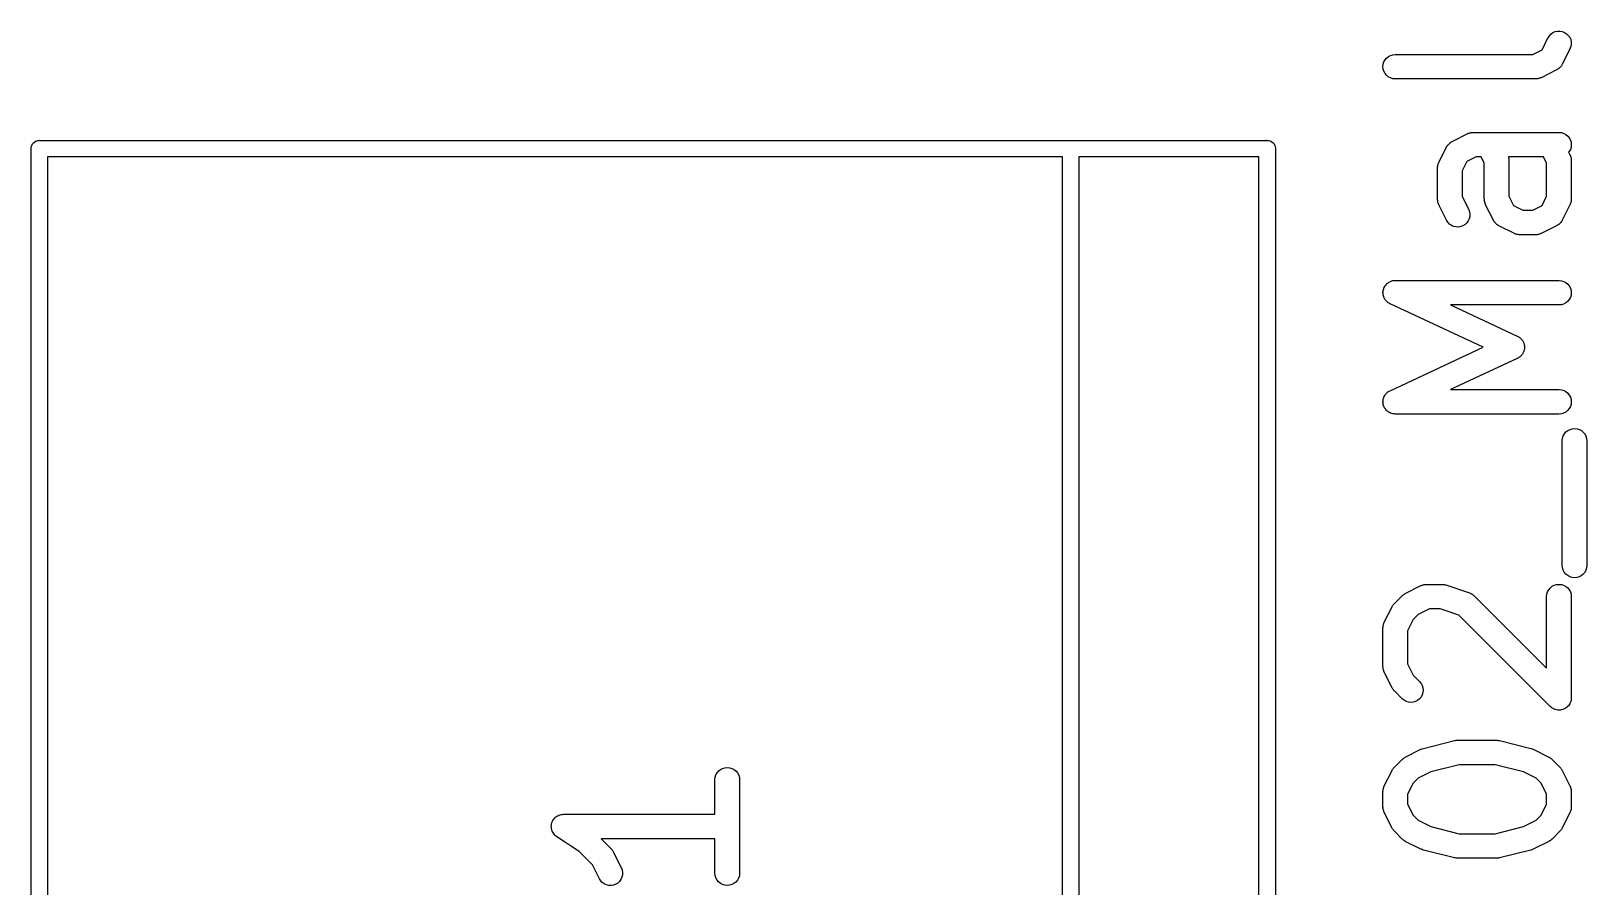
# Model space of a CAD drawing. Extents: x 118.6 to 187.3, y -130.9 to -41.9.
# Drawn here: x 177.81 to 187.31, y -97.3 to -92.07 of the extents above; entities that cross this region are included whole.
import ezdxf

# ---------------------------------------------------------------- set-up
doc = ezdxf.new("R2010")
doc.units = 0
doc.layers.add('BLACK', color=7, linetype='CONTINUOUS')

msp = doc.modelspace()

# ---------------------------------------------------------------- linework, layer by layer
at = {"layer": 'BLACK', "linetype": 'CONTINUOUS'}
for p, q in [((187.094, -92.0899), (187.106, -92.0816)), ((187.106, -92.0816), (187.119, -92.0757)), ((187.119, -92.0757), (187.134, -92.0726)), ((187.134, -92.0726), (187.148, -92.0724)), ((187.148, -92.0724), (187.163, -92.075)), ((187.163, -92.075), (187.176, -92.0803)), ((187.176, -92.0803), (187.189, -92.0882)), ((187.039, -92.1865), (187.075, -92.1136)), ((187.075, -92.1136), (187.076, -92.1127)), ((187.076, -92.1127), (187.084, -92.1004)), ((187.084, -92.1004), (187.094, -92.0899)), ((187.189, -92.0882), (187.199, -92.0983)), ((187.199, -92.0983), (187.208, -92.1103)), ((187.208, -92.1103), (187.214, -92.1237)), ((187.215, -92.167), (187.209, -92.1807)), ((187.214, -92.1237), (187.217, -92.138)), ((187.217, -92.1526), (187.215, -92.167)), ((187.217, -92.138), (187.217, -92.1526)), ((186.069, -92.2749), (186.073, -92.2609)), ((186.073, -92.2609), (186.08, -92.2481)), ((186.08, -92.2481), (186.09, -92.2368)), ((186.09, -92.2368), (186.101, -92.2275)), ((186.101, -92.2275), (186.114, -92.2207)), ((186.114, -92.2207), (186.128, -92.2164)), ((186.128, -92.2164), (186.142, -92.215)), ((186.142, -92.215), (186.982, -92.215)), ((186.982, -92.215), (187.039, -92.1865)), ((187.209, -92.1807), (187.162, -92.2759)), ((186.067, -92.2895), (186.069, -92.2749)), ((186.069, -92.3041), (186.067, -92.2895)), ((186.073, -92.3181), (186.069, -92.3041)), ((186.08, -92.3311), (186.073, -92.3181)), ((186.089, -92.3425), (186.08, -92.3311)), ((186.1, -92.3519), (186.089, -92.3425)), ((186.113, -92.3589), (186.1, -92.3519)), ((186.127, -92.3634), (186.113, -92.3589)), ((186.141, -92.365), (186.127, -92.3634)), ((186.142, -92.365), (186.141, -92.365)), ((187, -92.365), (186.142, -92.365)), ((187.002, -92.3648), (187, -92.365)), ((187.004, -92.3649), (187.002, -92.3648)), ((187.009, -92.3641), (187.004, -92.3649)), ((187.014, -92.3636), (187.009, -92.3641)), ((187.016, -92.3629), (187.014, -92.3636)), ((187.018, -92.3626), (187.016, -92.3629)), ((187.023, -92.3608), (187.018, -92.3626)), ((187.028, -92.3593), (187.023, -92.3608)), ((187.03, -92.3583), (187.028, -92.3593)), ((187.032, -92.3575), (187.03, -92.3583)), ((187.033, -92.3571), (187.032, -92.3575)), ((187.128, -92.3095), (187.033, -92.3571)), ((187.13, -92.3086), (187.128, -92.3095)), ((187.131, -92.308), (187.13, -92.3086)), ((187.136, -92.3047), (187.131, -92.308)), ((187.141, -92.3017), (187.136, -92.3047)), ((187.142, -92.3006), (187.141, -92.3017)), ((187.143, -92.2996), (187.142, -92.3006)), ((187.147, -92.2955), (187.143, -92.2996)), ((187.151, -92.2916), (187.147, -92.2955)), ((187.152, -92.2903), (187.151, -92.2916)), ((187.153, -92.2891), (187.152, -92.2903)), ((187.157, -92.2843), (187.153, -92.2891)), ((187.16, -92.2797), (187.157, -92.2843)), ((187.161, -92.2769), (187.16, -92.2782)), ((187.16, -92.2782), (187.16, -92.2797)), ((187.162, -92.2759), (187.161, -92.2769)), ((177.824, -92.7545), (177.832, -92.7482)), ((177.832, -92.7482), (177.841, -92.7436)), ((177.841, -92.7436), (177.85, -92.7407)), ((177.85, -92.7407), (177.858, -92.74)), ((177.858, -92.74), (177.86, -92.7398)), ((177.86, -92.7398), (177.862, -92.74)), ((177.862, -92.74), (185.358, -92.74)), ((185.358, -92.74), (185.36, -92.7398)), ((185.36, -92.7398), (185.362, -92.74)), ((185.362, -92.74), (185.37, -92.7407)), ((185.37, -92.7407), (185.379, -92.7436)), ((185.379, -92.7436), (185.388, -92.7482)), ((185.388, -92.7482), (185.396, -92.7545)), ((186.482, -92.7515), (186.487, -92.7482)), ((186.487, -92.7482), (186.488, -92.7476)), ((186.488, -92.7476), (186.49, -92.7467)), ((186.49, -92.7467), (186.585, -92.6991)), ((186.585, -92.6991), (186.586, -92.6986)), ((186.586, -92.6986), (186.588, -92.6979)), ((186.588, -92.6979), (186.59, -92.6968)), ((186.59, -92.6968), (186.595, -92.6954)), ((186.595, -92.6954), (186.6, -92.6936)), ((186.6, -92.6936), (186.602, -92.6933)), ((186.602, -92.6933), (186.604, -92.6926)), ((186.604, -92.6926), (186.609, -92.6921)), ((186.609, -92.6921), (186.614, -92.6913)), ((186.614, -92.6913), (186.616, -92.6914)), ((186.616, -92.6914), (186.619, -92.6912)), ((186.619, -92.6912), (187.142, -92.6912)), ((187.142, -92.6912), (187.143, -92.6912)), ((187.143, -92.6912), (187.158, -92.6928)), ((187.158, -92.6928), (187.172, -92.6973)), ((187.172, -92.6973), (187.185, -92.7043)), ((187.185, -92.7043), (187.196, -92.7137)), ((187.196, -92.7137), (187.205, -92.7251)), ((187.205, -92.7251), (187.212, -92.7381)), ((187.212, -92.7381), (187.216, -92.7521)), ((177.81, -92.79), (177.811, -92.7802)), ((177.81, -92.7924), (177.81, -92.79)), ((177.81, -102.788), (177.81, -92.7924)), ((177.811, -92.7802), (177.814, -92.7708)), ((177.814, -92.7708), (177.818, -92.7621)), ((177.818, -92.7621), (177.824, -92.7545)), ((177.91, -92.84), (177.91, -102.74)), ((184.11, -92.84), (177.91, -92.84)), ((184.11, -102.74), (184.11, -92.84)), ((184.21, -92.84), (184.21, -102.74)), ((185.31, -92.84), (184.21, -92.84)), ((185.31, -102.74), (185.31, -92.84)), ((185.396, -92.7545), (185.402, -92.7621)), ((185.402, -92.7621), (185.406, -92.7708)), ((185.406, -92.7708), (185.409, -92.7802)), ((185.409, -92.7802), (185.41, -92.79)), ((185.41, -92.79), (185.41, -92.7924)), ((185.41, -92.7924), (185.41, -102.788)), ((186.409, -92.8755), (186.456, -92.7803)), ((186.456, -92.7803), (186.457, -92.7793)), ((186.457, -92.7793), (186.458, -92.778)), ((186.458, -92.7765), (186.462, -92.7719)), ((186.458, -92.778), (186.458, -92.7765)), ((186.462, -92.7719), (186.465, -92.7671)), ((186.465, -92.7671), (186.466, -92.7659)), ((186.466, -92.7659), (186.467, -92.7646)), ((186.467, -92.7646), (186.471, -92.7606)), ((186.471, -92.7606), (186.475, -92.7566)), ((186.475, -92.7566), (186.476, -92.7556)), ((186.476, -92.7556), (186.477, -92.7545)), ((186.477, -92.7545), (186.482, -92.7515)), ((186.636, -92.8412), (186.579, -92.8697)), ((186.667, -92.8412), (186.636, -92.8412)), ((186.686, -92.8791), (186.667, -92.8412)), ((186.834, -92.8412), (186.834, -92.8426)), ((187.048, -92.8412), (186.834, -92.8412)), ((186.834, -92.8426), (186.834, -92.8447)), ((187.067, -92.8791), (187.048, -92.8412)), ((187.205, -92.8081), (187.201, -92.8119)), ((187.201, -92.8119), (187.209, -92.8279)), ((187.212, -92.7953), (187.205, -92.8081)), ((187.209, -92.8279), (187.21, -92.8288)), ((187.21, -92.8288), (187.211, -92.8309)), ((187.211, -92.8309), (187.212, -92.8328)), ((187.216, -92.7813), (187.212, -92.7953)), ((187.212, -92.8328), (187.213, -92.8378)), ((187.213, -92.8378), (187.215, -92.8426)), ((187.215, -92.8426), (187.215, -92.8447)), ((187.216, -92.7521), (187.217, -92.7667)), ((187.217, -92.7667), (187.216, -92.7813)), ((186.401, -92.9036), (186.402, -92.8985)), ((186.401, -92.9058), (186.401, -92.9036)), ((186.401, -92.908), (186.401, -92.9058)), ((186.401, -92.909), (186.401, -92.908)), ((186.401, -93.0995), (186.401, -92.909)), ((186.402, -92.8935), (186.403, -92.8914)), ((186.402, -92.8985), (186.402, -92.8935)), ((186.403, -92.8892), (186.405, -92.8844)), ((186.403, -92.8914), (186.403, -92.8892)), ((186.405, -92.8844), (186.407, -92.8795)), ((186.407, -92.8795), (186.408, -92.8776)), ((186.408, -92.8776), (186.409, -92.8755)), ((186.579, -92.8697), (186.551, -92.9268)), ((186.551, -92.9268), (186.551, -93.0818)), ((186.686, -93.0995), (186.686, -92.8791)), ((186.834, -92.8447), (186.835, -92.8469)), ((186.835, -92.8469), (186.836, -92.852)), ((186.836, -92.852), (186.836, -92.857)), ((186.836, -92.857), (186.836, -92.8592)), ((186.836, -92.8592), (186.836, -92.8614)), ((186.836, -92.8614), (186.836, -93.0818)), ((187.067, -93.0818), (187.067, -92.8791)), ((187.215, -92.8447), (187.216, -92.8469)), ((187.216, -92.8469), (187.216, -92.852)), ((187.216, -92.852), (187.217, -92.857)), ((187.217, -92.857), (187.217, -92.8592)), ((187.217, -92.8592), (187.217, -92.8614)), ((187.217, -92.8614), (187.217, -93.0995)), ((186.401, -93.1017), (186.401, -93.0995)), ((186.401, -93.1039), (186.401, -93.1017)), ((186.402, -93.109), (186.401, -93.1039)), ((186.402, -93.1141), (186.402, -93.109)), ((186.403, -93.1162), (186.402, -93.1141)), ((186.403, -93.1184), (186.403, -93.1162)), ((186.405, -93.1232), (186.403, -93.1184)), ((186.406, -93.1281), (186.405, -93.1232)), ((186.407, -93.1301), (186.406, -93.1281)), ((186.551, -93.0818), (186.59, -93.1612)), ((186.687, -93.1017), (186.686, -93.0995)), ((186.687, -93.1039), (186.687, -93.1017)), ((186.687, -93.109), (186.687, -93.1039)), ((186.688, -93.1141), (186.687, -93.109)), ((186.688, -93.1162), (186.688, -93.1141)), ((186.689, -93.1184), (186.688, -93.1162)), ((186.691, -93.1232), (186.689, -93.1184)), ((186.692, -93.1281), (186.691, -93.1232)), ((186.693, -93.1301), (186.692, -93.1281)), ((186.836, -93.0818), (186.865, -93.1389)), ((187.039, -93.1389), (187.067, -93.0818)), ((187.211, -93.1291), (187.21, -93.131)), ((187.213, -93.1242), (187.211, -93.1291)), ((187.215, -93.1194), (187.213, -93.1242)), ((187.216, -93.1151), (187.215, -93.1172)), ((187.215, -93.1172), (187.215, -93.1194)), ((187.217, -93.105), (187.216, -93.11)), ((187.216, -93.11), (187.216, -93.1151)), ((187.217, -93.0995), (187.217, -93.1006)), ((187.217, -93.1006), (187.217, -93.1028)), ((187.217, -93.1028), (187.217, -93.105)), ((186.408, -93.1321), (186.407, -93.1301)), ((186.409, -93.1331), (186.408, -93.1321)), ((186.456, -93.2283), (186.409, -93.1331)), ((186.594, -93.2192), (186.588, -93.2325)), ((186.59, -93.1612), (186.591, -93.1622)), ((186.591, -93.1622), (186.596, -93.1759)), ((186.598, -93.205), (186.594, -93.2192)), ((186.596, -93.1759), (186.598, -93.1904)), ((186.598, -93.1904), (186.598, -93.205)), ((186.694, -93.1321), (186.693, -93.1301)), ((186.694, -93.1331), (186.694, -93.1321)), ((186.742, -93.2283), (186.694, -93.1331)), ((186.865, -93.1389), (186.922, -93.1674)), ((186.922, -93.1674), (186.982, -93.1674)), ((186.982, -93.1674), (187.039, -93.1389)), ((187.209, -93.1331), (187.162, -93.2283)), ((187.21, -93.131), (187.209, -93.1331)), ((186.464, -93.2407), (186.456, -93.2283)), ((186.474, -93.2513), (186.464, -93.2407)), ((186.486, -93.2598), (186.474, -93.2513)), ((186.499, -93.2658), (186.486, -93.2598)), ((186.514, -93.2691), (186.499, -93.2658)), ((186.528, -93.2696), (186.514, -93.2691)), ((186.543, -93.2672), (186.528, -93.2696)), ((186.556, -93.2621), (186.543, -93.2672)), ((186.569, -93.2544), (186.556, -93.2621)), ((186.58, -93.2444), (186.569, -93.2544)), ((186.588, -93.2325), (186.58, -93.2444)), ((186.743, -93.2297), (186.742, -93.2283)), ((186.743, -93.2312), (186.743, -93.2297)), ((186.747, -93.2359), (186.743, -93.2312)), ((186.75, -93.2407), (186.747, -93.2359)), ((186.751, -93.2419), (186.75, -93.2407)), ((186.752, -93.2432), (186.751, -93.2419)), ((186.756, -93.2472), (186.752, -93.2432)), ((186.76, -93.2513), (186.756, -93.2472)), ((186.761, -93.2523), (186.76, -93.2513)), ((186.762, -93.2534), (186.761, -93.2523)), ((186.767, -93.2565), (186.762, -93.2534)), ((186.772, -93.2598), (186.767, -93.2565)), ((186.773, -93.2605), (186.772, -93.2598)), ((186.775, -93.2614), (186.773, -93.2605)), ((186.776, -93.2618), (186.775, -93.2614)), ((186.871, -93.3095), (186.776, -93.2618)), ((186.873, -93.3103), (186.871, -93.3095)), ((186.875, -93.3113), (186.873, -93.3103)), ((186.88, -93.3129), (186.875, -93.3113)), ((186.884, -93.3147), (186.88, -93.3129)), ((186.887, -93.3151), (186.884, -93.3147)), ((186.889, -93.3157), (186.887, -93.3151)), ((186.894, -93.3163), (186.889, -93.3157)), ((186.899, -93.3172), (186.894, -93.3163)), ((186.901, -93.3171), (186.899, -93.3172)), ((186.903, -93.3174), (186.901, -93.3171)), ((186.904, -93.3174), (186.903, -93.3174)), ((187, -93.3174), (186.904, -93.3174)), ((187.002, -93.3172), (187, -93.3174)), ((187.004, -93.3173), (187.002, -93.3172)), ((187.009, -93.3165), (187.004, -93.3173)), ((187.014, -93.316), (187.009, -93.3165)), ((187.016, -93.3153), (187.014, -93.316)), ((187.018, -93.315), (187.016, -93.3153)), ((187.023, -93.3132), (187.018, -93.315)), ((187.028, -93.3117), (187.023, -93.3132)), ((187.03, -93.3107), (187.028, -93.3117)), ((187.032, -93.3099), (187.03, -93.3107)), ((187.033, -93.3095), (187.032, -93.3099)), ((187.128, -93.2618), (187.033, -93.3095)), ((187.13, -93.261), (187.128, -93.2618)), ((187.131, -93.2603), (187.13, -93.261)), ((187.136, -93.2571), (187.131, -93.2603)), ((187.141, -93.2541), (187.136, -93.2571)), ((187.142, -93.2529), (187.141, -93.2541)), ((187.143, -93.252), (187.142, -93.2529)), ((187.147, -93.2479), (187.143, -93.252)), ((187.151, -93.244), (187.147, -93.2479)), ((187.152, -93.2427), (187.151, -93.244)), ((187.153, -93.2415), (187.152, -93.2427)), ((187.157, -93.2367), (187.153, -93.2415)), ((187.16, -93.2321), (187.157, -93.2367)), ((187.161, -93.2292), (187.16, -93.2306)), ((187.16, -93.2306), (187.16, -93.2321)), ((187.162, -93.2283), (187.161, -93.2292)), ((186.104, -93.6067), (186.109, -93.6042)), ((186.109, -93.6042), (186.114, -93.6016)), ((186.114, -93.6016), (186.115, -93.6011)), ((186.115, -93.6011), (186.117, -93.6004)), ((186.117, -93.6004), (186.122, -93.599)), ((186.122, -93.599), (186.128, -93.5974)), ((186.128, -93.5974), (186.13, -93.5972)), ((186.13, -93.5972), (186.131, -93.5968)), ((186.131, -93.5968), (186.137, -93.5965)), ((186.137, -93.5965), (186.142, -93.596)), ((186.142, -93.596), (187.142, -93.596)), ((187.142, -93.596), (187.143, -93.596)), ((187.143, -93.596), (187.158, -93.5976)), ((187.158, -93.5976), (187.172, -93.602)), ((187.172, -93.602), (187.185, -93.6091)), ((186.067, -93.667), (186.068, -93.6614)), ((186.068, -93.6687), (186.067, -93.667)), ((186.067, -93.6704), (186.068, -93.6687)), ((186.068, -93.676), (186.067, -93.6704)), ((186.068, -93.6614), (186.069, -93.6559)), ((186.068, -93.6816), (186.068, -93.676)), ((186.069, -93.6833), (186.068, -93.6816)), ((186.069, -93.6542), (186.07, -93.6525)), ((186.069, -93.6559), (186.069, -93.6542)), ((186.069, -93.685), (186.069, -93.6833)), ((186.07, -93.6904), (186.069, -93.685)), ((186.07, -93.6525), (186.072, -93.6472)), ((186.072, -93.6958), (186.07, -93.6904)), ((186.072, -93.6472), (186.073, -93.6419)), ((186.072, -93.6974), (186.072, -93.6958)), ((186.073, -93.699), (186.072, -93.6974)), ((186.073, -93.6419), (186.074, -93.6404)), ((186.075, -93.704), (186.073, -93.699)), ((186.074, -93.6404), (186.075, -93.6388)), ((186.075, -93.6388), (186.078, -93.634)), ((186.078, -93.634), (186.08, -93.629)), ((186.08, -93.629), (186.081, -93.6277)), ((186.081, -93.6277), (186.082, -93.6262)), ((186.082, -93.6262), (186.086, -93.6221)), ((186.086, -93.6221), (186.09, -93.6177)), ((186.09, -93.6177), (186.091, -93.6166)), ((186.091, -93.6166), (186.092, -93.6154)), ((186.092, -93.6154), (186.097, -93.612)), ((186.097, -93.612), (186.101, -93.6085)), ((186.101, -93.6085), (186.102, -93.6077)), ((186.102, -93.6077), (186.104, -93.6067)), ((187.185, -93.6091), (187.196, -93.6185)), ((187.196, -93.6185), (187.205, -93.6299)), ((187.205, -93.6299), (187.212, -93.6429)), ((187.212, -93.6429), (187.216, -93.6569)), ((187.216, -93.686), (187.212, -93.7)), ((187.216, -93.6569), (187.217, -93.6715)), ((187.217, -93.6715), (187.216, -93.686)), ((186.078, -93.7091), (186.075, -93.704)), ((186.079, -93.7105), (186.078, -93.7091)), ((186.08, -93.712), (186.079, -93.7105)), ((186.083, -93.7164), (186.08, -93.712)), ((186.086, -93.7209), (186.083, -93.7164)), ((186.088, -93.7221), (186.086, -93.7209)), ((186.089, -93.7234), (186.088, -93.7221)), ((186.093, -93.727), (186.089, -93.7234)), ((186.097, -93.7308), (186.093, -93.727)), ((186.099, -93.7317), (186.097, -93.7308)), ((186.1, -93.7328), (186.099, -93.7317)), ((186.105, -93.7355), (186.1, -93.7328)), ((186.11, -93.7385), (186.105, -93.7355)), ((186.111, -93.7389), (186.11, -93.7385)), ((186.679, -94.0043), (186.111, -93.7389)), ((187.142, -93.746), (186.48, -93.746)), ((186.48, -93.746), (186.888, -93.9363)), ((187.157, -93.7445), (187.142, -93.746)), ((187.171, -93.7403), (187.157, -93.7445)), ((187.184, -93.7334), (187.171, -93.7403)), ((187.195, -93.7242), (187.184, -93.7334)), ((187.205, -93.7129), (187.195, -93.7242)), ((187.212, -93.7), (187.205, -93.7129)), ((186.888, -93.9363), (186.889, -93.9368)), ((186.889, -93.9368), (186.893, -93.9388)), ((186.893, -93.9388), (186.896, -93.9405)), ((186.896, -93.9405), (186.899, -93.9426)), ((186.899, -93.9426), (186.902, -93.9444)), ((186.902, -93.9444), (186.905, -93.947)), ((186.905, -93.947), (186.908, -93.9494)), ((186.908, -93.9494), (186.91, -93.952)), ((186.91, -93.952), (186.913, -93.9543)), ((186.913, -93.9543), (186.915, -93.9575)), ((186.915, -93.9575), (186.917, -93.9604)), ((186.917, -93.9604), (186.919, -93.9634)), ((186.919, -93.9634), (186.921, -93.9661)), ((186.921, -93.9661), (186.923, -93.9697)), ((186.923, -93.9697), (186.925, -93.973)), ((186.925, -93.973), (186.926, -93.9763)), ((186.926, -93.9763), (186.927, -93.9794)), ((186.927, -93.9794), (186.928, -93.9832)), ((186.928, -93.9832), (186.93, -93.9869)), ((186.111, -94.2697), (186.679, -94.0043)), ((186.888, -94.0722), (186.48, -94.2626)), ((186.892, -94.0703), (186.888, -94.0722)), ((186.895, -94.0686), (186.892, -94.0703)), ((186.898, -94.0665), (186.895, -94.0686)), ((186.901, -94.0648), (186.898, -94.0665)), ((186.904, -94.0622), (186.901, -94.0648)), ((186.907, -94.0599), (186.904, -94.0622)), ((186.909, -94.0573), (186.907, -94.0599)), ((186.912, -94.055), (186.909, -94.0573)), ((186.914, -94.0519), (186.912, -94.055)), ((186.917, -94.049), (186.914, -94.0519)), ((186.919, -94.0461), (186.917, -94.049)), ((186.921, -94.0433), (186.919, -94.0461)), ((186.922, -94.0398), (186.921, -94.0433)), ((186.924, -94.0365), (186.922, -94.0398)), ((186.926, -94.0332), (186.924, -94.0365)), ((186.927, -94.0302), (186.926, -94.0332)), ((186.928, -94.0264), (186.927, -94.0302)), ((186.929, -94.0227), (186.928, -94.0264)), ((186.93, -94.0193), (186.929, -94.0227)), ((186.93, -93.9869), (186.93, -93.9903)), ((186.93, -93.9903), (186.931, -93.9936)), ((186.931, -94.016), (186.93, -94.0193)), ((186.931, -93.9936), (186.931, -93.9975)), ((186.931, -93.9975), (186.932, -94.0014)), ((186.932, -94.0014), (186.931, -94.0048)), ((186.931, -94.0048), (186.932, -94.0082)), ((186.932, -94.0082), (186.931, -94.0121)), ((186.931, -94.0121), (186.931, -94.016)), ((186.106, -94.2725), (186.111, -94.2697)), ((186.48, -94.2626), (187.142, -94.2626)), ((187.142, -94.2626), (187.143, -94.2626)), ((187.143, -94.2626), (187.158, -94.2643)), ((187.158, -94.2643), (187.172, -94.2687)), ((187.172, -94.2687), (187.185, -94.2757)), ((186.067, -94.3371), (186.068, -94.3315)), ((186.068, -94.3388), (186.067, -94.3371)), ((186.067, -94.3405), (186.068, -94.3388)), ((186.068, -94.3461), (186.067, -94.3405)), ((186.068, -94.3259), (186.069, -94.3242)), ((186.068, -94.3315), (186.068, -94.3259)), ((186.069, -94.3517), (186.068, -94.3461)), ((186.069, -94.3225), (186.071, -94.3172)), ((186.069, -94.3242), (186.069, -94.3225)), ((186.069, -94.3533), (186.069, -94.3517)), ((186.069, -94.355), (186.069, -94.3533)), ((186.071, -94.3603), (186.069, -94.355)), ((186.071, -94.3172), (186.072, -94.3117)), ((186.073, -94.3657), (186.071, -94.3603)), ((186.072, -94.3117), (186.073, -94.3102)), ((186.073, -94.3086), (186.076, -94.3036)), ((186.073, -94.3102), (186.073, -94.3086)), ((186.076, -94.3036), (186.078, -94.2986)), ((186.078, -94.2986), (186.079, -94.2972)), ((186.079, -94.2972), (186.08, -94.2957)), ((186.08, -94.2957), (186.084, -94.2914)), ((186.084, -94.2914), (186.087, -94.2869)), ((186.087, -94.2869), (186.088, -94.2857)), ((186.088, -94.2857), (186.09, -94.2844)), ((186.09, -94.2844), (186.094, -94.2809)), ((186.094, -94.2809), (186.098, -94.2771)), ((186.098, -94.2771), (186.1, -94.2762)), ((186.1, -94.2762), (186.101, -94.2751)), ((186.101, -94.2751), (186.106, -94.2725)), ((187.185, -94.2757), (187.196, -94.2851)), ((187.196, -94.2851), (187.205, -94.2966)), ((187.205, -94.2966), (187.212, -94.3095)), ((187.212, -94.3095), (187.216, -94.3236)), ((187.216, -94.3527), (187.212, -94.3667)), ((187.216, -94.3236), (187.217, -94.3381)), ((187.217, -94.3381), (187.216, -94.3527)), ((186.074, -94.3672), (186.073, -94.3657)), ((186.074, -94.3689), (186.074, -94.3672)), ((186.077, -94.3737), (186.074, -94.3689)), ((186.08, -94.3787), (186.077, -94.3737)), ((186.081, -94.38), (186.08, -94.3787)), ((186.082, -94.3815), (186.081, -94.38)), ((186.085, -94.3857), (186.082, -94.3815)), ((186.089, -94.3901), (186.085, -94.3857)), ((186.09, -94.3912), (186.089, -94.3901)), ((186.091, -94.3925), (186.09, -94.3912)), ((186.096, -94.3959), (186.091, -94.3925)), ((186.1, -94.3995), (186.096, -94.3959)), ((186.102, -94.4003), (186.1, -94.3995)), ((186.103, -94.4014), (186.102, -94.4003)), ((186.108, -94.4038), (186.103, -94.4014)), ((186.113, -94.4066), (186.108, -94.4038)), ((186.114, -94.4071), (186.113, -94.4066)), ((186.116, -94.4078), (186.114, -94.4071)), ((186.121, -94.4093), (186.116, -94.4078)), ((186.127, -94.411), (186.121, -94.4093)), ((186.128, -94.4112), (186.127, -94.411)), ((186.13, -94.4116), (186.128, -94.4112)), ((186.136, -94.412), (186.13, -94.4116)), ((186.141, -94.4126), (186.136, -94.412)), ((186.142, -94.4126), (186.141, -94.4126)), ((187.142, -94.4126), (186.142, -94.4126)), ((187.157, -94.4112), (187.142, -94.4126)), ((187.171, -94.407), (187.157, -94.4112)), ((187.184, -94.4001), (187.171, -94.407)), ((187.195, -94.3908), (187.184, -94.4001)), ((187.205, -94.3796), (187.195, -94.3908)), ((187.212, -94.3667), (187.205, -94.3796)), ((187.164, -94.5601), (187.169, -94.5462)), ((187.169, -94.5462), (187.176, -94.5333)), ((187.176, -94.5333), (187.185, -94.5221)), ((187.185, -94.5221), (187.197, -94.513)), ((187.197, -94.513), (187.21, -94.5062)), ((187.21, -94.5062), (187.224, -94.502)), ((187.224, -94.502), (187.238, -94.5007)), ((187.238, -94.5007), (187.253, -94.5022)), ((187.253, -94.5022), (187.267, -94.5066)), ((187.267, -94.5066), (187.28, -94.5135)), ((187.28, -94.5135), (187.291, -94.5229)), ((187.291, -94.5229), (187.3, -94.5342)), ((187.3, -94.5342), (187.307, -94.5471)), ((187.307, -94.5471), (187.311, -94.5611)), ((187.163, -94.5747), (187.164, -94.5601)), ((187.163, -94.5757), (187.163, -94.5747)), ((187.163, -95.3376), (187.163, -94.5757)), ((187.311, -94.5611), (187.313, -94.5757)), ((187.313, -94.5757), (187.313, -95.3376)), ((187.164, -95.3522), (187.163, -95.3376)), ((187.168, -95.3662), (187.164, -95.3522)), ((187.175, -95.3791), (187.168, -95.3662)), ((187.184, -95.3905), (187.175, -95.3791)), ((187.196, -95.3998), (187.184, -95.3905)), ((187.209, -95.4068), (187.196, -95.3998)), ((187.223, -95.4111), (187.209, -95.4068)), ((187.266, -95.4072), (187.252, -95.4113)), ((187.279, -95.4004), (187.266, -95.4072)), ((187.29, -95.3912), (187.279, -95.4004)), ((187.3, -95.38), (187.29, -95.3912)), ((187.307, -95.3672), (187.3, -95.38)), ((187.311, -95.3532), (187.307, -95.3672)), ((187.313, -95.3387), (187.311, -95.3532)), ((187.313, -95.3376), (187.313, -95.3387)), ((186.204, -95.5086), (186.299, -95.461)), ((186.299, -95.461), (186.3, -95.4606)), ((186.3, -95.4606), (186.302, -95.4598)), ((186.302, -95.4598), (186.304, -95.4588)), ((186.304, -95.4588), (186.309, -95.4573)), ((186.309, -95.4573), (186.314, -95.4555)), ((186.314, -95.4555), (186.316, -95.4552)), ((186.316, -95.4552), (186.318, -95.4545)), ((186.318, -95.4545), (186.323, -95.454)), ((186.323, -95.454), (186.328, -95.4532)), ((186.328, -95.4532), (186.331, -95.4533)), ((186.331, -95.4533), (186.333, -95.4531)), ((186.333, -95.4531), (186.428, -95.4531)), ((186.428, -95.4531), (186.429, -95.4531)), ((186.429, -95.4531), (186.433, -95.4536)), ((186.433, -95.4536), (186.438, -95.4537)), ((186.438, -95.4537), (186.441, -95.4544)), ((186.441, -95.4544), (186.444, -95.4547)), ((186.444, -95.4547), (186.448, -95.456)), ((186.448, -95.456), (186.452, -95.4569)), ((186.452, -95.4569), (186.595, -95.5046)), ((186.595, -95.5046), (186.596, -95.5049)), ((186.596, -95.5049), (186.598, -95.5058)), ((187.069, -95.5125), (187.073, -95.4985)), ((187.073, -95.4985), (187.08, -95.4857)), ((187.08, -95.4857), (187.09, -95.4745)), ((187.09, -95.4745), (187.101, -95.4653)), ((187.101, -95.4653), (187.114, -95.4586)), ((187.114, -95.4586), (187.128, -95.4544)), ((187.128, -95.4544), (187.143, -95.4531)), ((187.143, -95.4531), (187.157, -95.4546)), ((187.157, -95.4546), (187.171, -95.459)), ((187.171, -95.459), (187.184, -95.4659)), ((187.184, -95.4659), (187.196, -95.4752)), ((187.196, -95.4752), (187.205, -95.4866)), ((187.205, -95.4866), (187.212, -95.4995)), ((187.212, -95.4995), (187.216, -95.5135)), ((187.237, -95.4126), (187.223, -95.4111)), ((187.252, -95.4113), (187.237, -95.4126)), ((186.075, -95.685), (186.123, -95.5898)), ((186.123, -95.5889), (186.126, -95.5853)), ((186.123, -95.5898), (186.123, -95.5889)), ((186.126, -95.5853), (186.128, -95.5816)), ((186.128, -95.5816), (186.13, -95.5792)), ((186.13, -95.5792), (186.131, -95.5766)), ((186.131, -95.5766), (186.134, -95.5736)), ((186.134, -95.5736), (186.137, -95.5703)), ((186.137, -95.5703), (186.185, -95.5227)), ((186.185, -95.5219), (186.189, -95.5193)), ((186.185, -95.5227), (186.185, -95.5219)), ((186.189, -95.5193), (186.192, -95.5164)), ((186.192, -95.5164), (186.194, -95.5148)), ((186.194, -95.5148), (186.197, -95.5128)), ((186.197, -95.5128), (186.201, -95.5109)), ((186.201, -95.5109), (186.204, -95.5086)), ((186.598, -95.5058), (186.6, -95.5065)), ((186.6, -95.5065), (186.604, -95.5089)), ((186.604, -95.5089), (186.609, -95.511)), ((186.609, -95.511), (186.611, -95.5123)), ((186.611, -95.5123), (186.613, -95.5134)), ((186.613, -95.5134), (186.617, -95.5166)), ((186.617, -95.5166), (186.621, -95.5197)), ((186.621, -95.5197), (186.622, -95.5213)), ((186.622, -95.5213), (186.624, -95.5227)), ((186.624, -95.5227), (187.067, -95.9661)), ((187.067, -95.527), (187.069, -95.5125)), ((187.067, -95.5281), (187.067, -95.527)), ((187.067, -95.9661), (187.067, -95.5281)), ((187.216, -95.5135), (187.217, -95.5281)), ((187.217, -95.5281), (187.217, -96.1471)), ((186.07, -95.6987), (186.072, -95.6939)), ((186.072, -95.6939), (186.073, -95.689)), ((186.073, -95.689), (186.075, -95.6871)), ((186.075, -95.6871), (186.075, -95.685)), ((186.252, -95.6678), (186.217, -95.7363)), ((186.282, -95.6374), (186.252, -95.6678)), ((186.351, -95.6031), (186.282, -95.6374)), ((186.416, -95.6031), (186.351, -95.6031)), ((186.53, -95.6413), (186.416, -95.6031)), ((187.089, -96.2002), (186.53, -95.6413)), ((186.067, -95.7175), (186.068, -95.7153)), ((186.067, -95.7186), (186.067, -95.7175)), ((186.067, -95.9567), (186.067, -95.7186)), ((186.068, -95.7081), (186.069, -95.703)), ((186.068, -95.7131), (186.068, -95.7081)), ((186.068, -95.7153), (186.068, -95.7131)), ((186.069, -95.703), (186.07, -95.7009)), ((186.07, -95.7009), (186.07, -95.6987)), ((186.217, -95.7363), (186.217, -95.939)), ((186.068, -95.9589), (186.067, -95.9567)), ((186.068, -95.9611), (186.068, -95.9589)), ((186.068, -95.9661), (186.068, -95.9611)), ((186.069, -95.9712), (186.068, -95.9661)), ((186.069, -95.9734), (186.069, -95.9712)), ((186.07, -95.9755), (186.069, -95.9734)), ((186.072, -95.9803), (186.07, -95.9755)), ((186.217, -95.939), (186.252, -96.0075)), ((186.073, -95.9852), (186.072, -95.9803)), ((186.074, -95.9872), (186.073, -95.9852)), ((186.075, -95.9893), (186.074, -95.9872)), ((186.075, -95.9902), (186.075, -95.9893)), ((186.123, -96.0854), (186.075, -95.9902)), ((186.252, -96.0075), (186.291, -96.0465)), ((186.291, -96.0465), (186.291, -96.0472)), ((186.291, -96.0472), (186.301, -96.0587)), ((186.301, -96.0587), (186.307, -96.0717)), ((186.307, -96.0717), (186.311, -96.0857)), ((186.125, -96.089), (186.123, -96.0854)), ((186.127, -96.0928), (186.125, -96.089)), ((186.129, -96.0952), (186.127, -96.0928)), ((186.131, -96.0978), (186.129, -96.0952)), ((186.134, -96.1009), (186.131, -96.0978)), ((186.136, -96.1042), (186.134, -96.1009)), ((186.137, -96.1049), (186.136, -96.1042)), ((186.185, -96.1526), (186.137, -96.1049)), ((186.196, -96.1618), (186.185, -96.1526)), ((186.209, -96.1688), (186.196, -96.1618)), ((186.223, -96.173), (186.209, -96.1688)), ((186.266, -96.169), (186.252, -96.1731)), ((186.279, -96.1621), (186.266, -96.169)), ((186.29, -96.1529), (186.279, -96.1621)), ((186.3, -96.1417), (186.29, -96.1529)), ((186.307, -96.1288), (186.3, -96.1417)), ((186.311, -96.1149), (186.307, -96.1288)), ((186.311, -96.0857), (186.313, -96.1003)), ((186.313, -96.1003), (186.311, -96.1149)), ((187.214, -96.1697), (187.211, -96.1764)), ((187.216, -96.1627), (187.214, -96.1697)), ((187.217, -96.1555), (187.216, -96.1625)), ((187.216, -96.1625), (187.216, -96.1626)), ((187.216, -96.1626), (187.216, -96.1627)), ((187.217, -96.1471), (187.217, -96.1479)), ((187.217, -96.1479), (187.217, -96.1479)), ((187.217, -96.1479), (187.217, -96.1479)), ((187.217, -96.1479), (187.217, -96.1482)), ((187.217, -96.1482), (187.217, -96.1555)), ((186.237, -96.1745), (186.223, -96.173)), ((186.252, -96.1731), (186.237, -96.1745)), ((187.095, -96.2047), (187.089, -96.2002)), ((187.1, -96.2093), (187.095, -96.2047)), ((187.101, -96.2094), (187.1, -96.2093)), ((187.101, -96.2095), (187.101, -96.2094)), ((187.107, -96.2128), (187.101, -96.2095)), ((187.113, -96.2163), (187.107, -96.2128)), ((187.114, -96.2164), (187.113, -96.2163)), ((187.113, -96.2163), (187.113, -96.2163)), ((187.12, -96.2184), (187.114, -96.2164)), ((187.127, -96.2206), (187.12, -96.2184)), ((187.128, -96.2207), (187.127, -96.2206)), ((187.127, -96.2206), (187.127, -96.2206)), ((187.135, -96.2214), (187.128, -96.2207)), ((187.142, -96.2221), (187.135, -96.2214)), ((187.149, -96.2215), (187.142, -96.2221)), ((187.142, -96.2221), (187.142, -96.2221)), ((187.142, -96.2221), (187.142, -96.2221)), ((187.156, -96.2208), (187.149, -96.2215)), ((187.157, -96.2208), (187.156, -96.2208)), ((187.164, -96.2187), (187.157, -96.2208)), ((187.157, -96.2208), (187.157, -96.2208)), ((187.17, -96.2167), (187.164, -96.2187)), ((187.171, -96.2166), (187.17, -96.2167)), ((187.177, -96.2132), (187.171, -96.2166)), ((187.171, -96.2166), (187.171, -96.2166)), ((187.183, -96.2099), (187.177, -96.2132)), ((187.184, -96.2098), (187.183, -96.2099)), ((187.189, -96.2052), (187.184, -96.2098)), ((187.184, -96.2098), (187.184, -96.2098)), ((187.195, -96.2007), (187.189, -96.2052)), ((187.2, -96.1951), (187.195, -96.2005)), ((187.195, -96.2005), (187.195, -96.2006)), ((187.195, -96.2006), (187.195, -96.2007)), ((187.204, -96.1895), (187.2, -96.1951)), ((187.208, -96.1831), (187.204, -96.1893)), ((187.204, -96.1893), (187.204, -96.1894)), ((187.204, -96.1894), (187.204, -96.1895)), ((187.211, -96.1767), (187.208, -96.1831)), ((187.211, -96.1764), (187.211, -96.1766)), ((187.211, -96.1766), (187.211, -96.1767)), ((186.314, -96.4555), (186.315, -96.4553)), ((186.315, -96.4553), (186.505, -96.4077)), ((186.505, -96.4077), (186.506, -96.4075)), ((186.506, -96.4075), (186.507, -96.4073)), ((186.507, -96.4073), (186.509, -96.4069)), ((186.509, -96.4069), (186.515, -96.4063)), ((186.515, -96.4063), (186.521, -96.4055)), ((186.521, -96.4055), (186.522, -96.4056)), ((186.522, -96.4056), (186.523, -96.4055)), ((186.523, -96.4055), (186.761, -96.4055)), ((186.761, -96.4055), (186.762, -96.4055)), ((186.762, -96.4055), (186.764, -96.4056)), ((186.764, -96.4056), (186.765, -96.4056)), ((186.765, -96.4056), (186.771, -96.4064)), ((186.771, -96.4064), (186.777, -96.4071)), ((186.777, -96.4071), (186.778, -96.4075)), ((186.778, -96.4075), (186.78, -96.4077)), ((186.78, -96.4077), (186.97, -96.4553)), ((186.97, -96.4553), (186.971, -96.4556)), ((186.137, -96.5703), (186.185, -96.5227)), ((186.185, -96.5219), (186.189, -96.5193)), ((186.185, -96.5227), (186.185, -96.5219)), ((186.189, -96.5193), (186.192, -96.5164)), ((186.192, -96.5164), (186.194, -96.5148)), ((186.194, -96.5148), (186.197, -96.5128)), ((186.197, -96.5128), (186.201, -96.5109)), ((186.201, -96.5109), (186.204, -96.5086)), ((186.204, -96.5086), (186.299, -96.461)), ((186.299, -96.461), (186.3, -96.4606)), ((186.3, -96.4606), (186.301, -96.4604)), ((186.301, -96.4603), (186.307, -96.4579)), ((186.301, -96.4604), (186.301, -96.4603)), ((186.307, -96.4579), (186.314, -96.4555)), ((186.314, -96.4555), (186.314, -96.4555)), ((186.971, -96.4556), (186.971, -96.4557)), ((186.971, -96.4557), (186.972, -96.4558)), ((186.972, -96.4558), (186.978, -96.4583)), ((186.978, -96.4583), (186.985, -96.4607)), ((186.985, -96.4607), (186.985, -96.4609)), ((186.985, -96.4609), (186.985, -96.461)), ((186.985, -96.461), (187.081, -96.5086)), ((187.081, -96.5086), (187.082, -96.5091)), ((187.082, -96.5091), (187.085, -96.5114)), ((187.085, -96.5114), (187.089, -96.5134)), ((187.089, -96.5134), (187.091, -96.5154)), ((187.091, -96.5154), (187.094, -96.5171)), ((187.094, -96.5171), (187.097, -96.52)), ((187.097, -96.52), (187.1, -96.5227)), ((187.1, -96.5227), (187.148, -96.5703)), ((181.987, -96.6461), (181.989, -96.6315)), ((181.989, -96.6315), (181.993, -96.6176)), ((181.993, -96.6176), (182, -96.6048)), ((182, -96.6048), (182.01, -96.5936)), ((182.01, -96.5936), (182.021, -96.5844)), ((182.021, -96.5844), (182.034, -96.5776)), ((182.034, -96.5776), (182.048, -96.5735)), ((182.048, -96.5735), (182.063, -96.5721)), ((182.063, -96.5721), (182.077, -96.5737)), ((182.077, -96.5737), (182.091, -96.578)), ((182.091, -96.578), (182.104, -96.585)), ((182.104, -96.585), (182.116, -96.5943)), ((182.116, -96.5943), (182.125, -96.6056)), ((182.125, -96.6056), (182.132, -96.6186)), ((182.132, -96.6186), (182.136, -96.6326)), ((182.136, -96.6326), (182.137, -96.6471)), ((186.075, -96.685), (186.123, -96.5898)), ((186.123, -96.5889), (186.126, -96.5853)), ((186.123, -96.5898), (186.123, -96.5889)), ((186.126, -96.5853), (186.128, -96.5816)), ((186.128, -96.5816), (186.13, -96.5792)), ((186.13, -96.5792), (186.131, -96.5766)), ((186.131, -96.5766), (186.134, -96.5736)), ((186.134, -96.5736), (186.137, -96.5703)), ((186.282, -96.6374), (186.252, -96.6678)), ((186.359, -96.5989), (186.282, -96.6374)), ((186.533, -96.5555), (186.359, -96.5989)), ((186.752, -96.5555), (186.533, -96.5555)), ((186.926, -96.5989), (186.752, -96.5555)), ((187.003, -96.6374), (186.926, -96.5989)), ((187.033, -96.6678), (187.003, -96.6374)), ((187.148, -96.5703), (187.149, -96.571)), ((187.149, -96.571), (187.151, -96.5743)), ((187.151, -96.5743), (187.154, -96.5774)), ((187.154, -96.5774), (187.156, -96.58)), ((187.156, -96.58), (187.158, -96.5825)), ((187.158, -96.5825), (187.16, -96.5862)), ((187.16, -96.5862), (187.162, -96.5898)), ((187.162, -96.5898), (187.209, -96.685)), ((181.987, -96.6471), (181.987, -96.6461)), ((181.987, -96.8579), (181.987, -96.6471)), ((182.137, -96.6471), (182.137, -97.2186)), ((186.067, -96.7175), (186.068, -96.7153)), ((186.067, -96.7186), (186.067, -96.7175)), ((186.067, -96.8138), (186.067, -96.7186)), ((186.068, -96.7081), (186.069, -96.703)), ((186.068, -96.7131), (186.068, -96.7081)), ((186.068, -96.7153), (186.068, -96.7131)), ((186.069, -96.703), (186.07, -96.7009)), ((186.07, -96.6987), (186.072, -96.6939)), ((186.07, -96.7009), (186.07, -96.6987)), ((186.072, -96.6939), (186.073, -96.689)), ((186.073, -96.689), (186.075, -96.6871)), ((186.075, -96.6871), (186.075, -96.685)), ((186.252, -96.6678), (186.217, -96.7363)), ((186.217, -96.7363), (186.217, -96.7961)), ((187.067, -96.7363), (187.033, -96.6678)), ((187.067, -96.7961), (187.067, -96.7363)), ((187.209, -96.685), (187.21, -96.686)), ((187.21, -96.686), (187.211, -96.688)), ((187.211, -96.688), (187.212, -96.69)), ((187.212, -96.69), (187.213, -96.6949)), ((187.213, -96.6949), (187.215, -96.6997)), ((187.215, -96.6997), (187.215, -96.7019)), ((187.215, -96.7019), (187.216, -96.704)), ((187.216, -96.704), (187.216, -96.7091)), ((187.216, -96.7091), (187.217, -96.7142)), ((187.217, -96.7142), (187.217, -96.7164)), ((187.217, -96.7164), (187.217, -96.7186)), ((187.217, -96.7186), (187.217, -96.8138)), ((186.068, -96.816), (186.067, -96.8138)), ((186.068, -96.8182), (186.068, -96.816)), ((186.068, -96.8233), (186.068, -96.8182)), ((186.069, -96.8284), (186.068, -96.8233)), ((186.069, -96.8305), (186.069, -96.8284)), ((186.07, -96.8327), (186.069, -96.8305)), ((186.072, -96.8375), (186.07, -96.8327)), ((186.217, -96.7961), (186.252, -96.8646)), ((187.033, -96.8646), (187.067, -96.7961)), ((187.215, -96.8337), (187.213, -96.8385)), ((187.216, -96.8294), (187.215, -96.8315)), ((187.215, -96.8315), (187.215, -96.8337)), ((187.217, -96.8193), (187.216, -96.8243)), ((187.216, -96.8243), (187.216, -96.8294)), ((187.217, -96.8138), (187.217, -96.8149)), ((187.217, -96.8149), (187.217, -96.8171)), ((187.217, -96.8171), (187.217, -96.8193)), ((180.987, -96.9322), (180.988, -96.9251)), ((180.988, -96.9251), (180.989, -96.9178)), ((180.989, -96.9177), (180.991, -96.9106)), ((180.989, -96.9178), (180.989, -96.9177)), ((180.989, -96.9177), (180.989, -96.9177)), ((180.991, -96.9106), (180.993, -96.9038)), ((180.993, -96.9037), (180.997, -96.8972)), ((180.993, -96.9038), (180.993, -96.9037)), ((180.993, -96.9037), (180.993, -96.9037)), ((180.997, -96.8972), (181, -96.8909)), ((181, -96.8908), (181.005, -96.8852)), ((181, -96.8909), (181, -96.8908)), ((181, -96.8909), (181, -96.8909)), ((181.005, -96.8852), (181.01, -96.8796)), ((181.01, -96.8796), (181.015, -96.8748)), ((181.01, -96.8796), (181.01, -96.8796)), ((181.01, -96.8796), (181.01, -96.8796)), ((181.015, -96.8748), (181.021, -96.8704)), ((181.021, -96.8703), (181.028, -96.8668)), ((181.021, -96.8704), (181.021, -96.8703)), ((181.021, -96.8704), (181.021, -96.8704)), ((181.028, -96.8668), (181.034, -96.8635)), ((181.034, -96.8635), (181.041, -96.8614)), ((181.034, -96.8635), (181.034, -96.8635)), ((181.034, -96.8635), (181.034, -96.8635)), ((181.041, -96.8614), (181.048, -96.8593)), ((181.048, -96.8593), (181.055, -96.8586)), ((181.048, -96.8593), (181.048, -96.8593)), ((181.048, -96.8593), (181.048, -96.8593)), ((181.055, -96.8586), (181.062, -96.8579)), ((181.062, -96.8579), (181.987, -96.8579)), ((186.073, -96.8424), (186.072, -96.8375)), ((186.074, -96.8443), (186.073, -96.8424)), ((186.075, -96.8464), (186.074, -96.8443)), ((186.075, -96.8474), (186.075, -96.8464)), ((186.123, -96.9426), (186.075, -96.8474)), ((186.252, -96.8646), (186.282, -96.895)), ((186.282, -96.895), (186.359, -96.9335)), ((186.926, -96.9335), (187.003, -96.895)), ((187.003, -96.895), (187.033, -96.8646)), ((187.209, -96.8473), (187.162, -96.9426)), ((187.21, -96.8453), (187.209, -96.8473)), ((187.211, -96.8434), (187.21, -96.8453)), ((187.213, -96.8385), (187.211, -96.8434)), ((180.987, -96.9323), (180.987, -96.9322)), ((180.988, -96.9397), (180.987, -96.9323)), ((180.987, -96.9323), (180.987, -96.9323)), ((180.989, -96.9468), (180.988, -96.9397)), ((180.989, -96.9469), (180.989, -96.9468)), ((180.989, -96.9468), (180.989, -96.9468)), ((180.991, -96.9541), (180.989, -96.9469)), ((180.993, -96.9608), (180.991, -96.9541)), ((180.993, -96.9609), (180.993, -96.9608)), ((180.993, -96.961), (180.993, -96.9609)), ((180.996, -96.9671), (180.993, -96.961)), ((181, -96.9738), (180.996, -96.9671)), ((181, -96.9739), (181, -96.9738)), ((181.004, -96.9794), (181, -96.9739)), ((181, -96.9739), (181, -96.9739)), ((181.009, -96.9852), (181.004, -96.9794)), ((181.009, -96.9853), (181.009, -96.9852)), ((181.014, -96.9901), (181.009, -96.9853)), ((181.009, -96.9853), (181.009, -96.9853)), ((181.02, -96.9947), (181.014, -96.9901)), ((181.021, -96.9953), (181.02, -96.9947)), ((181.02, -96.9947), (181.02, -96.9947)), ((181.02, -96.9947), (181.02, -96.9947)), ((181.02, -96.9947), (181.02, -96.9947)), ((181.157, -97.0864), (181.021, -96.9953)), ((181.987, -97.0079), (181.291, -97.0079)), ((181.291, -97.0079), (181.354, -97.0703)), ((181.987, -97.2186), (181.987, -97.0079)), ((186.125, -96.9462), (186.123, -96.9426)), ((186.127, -96.9499), (186.125, -96.9462)), ((186.129, -96.9523), (186.127, -96.9499)), ((186.131, -96.955), (186.129, -96.9523)), ((186.134, -96.958), (186.131, -96.955)), ((186.136, -96.9613), (186.134, -96.958)), ((186.137, -96.9621), (186.136, -96.9613)), ((186.185, -97.0097), (186.137, -96.9621)), ((186.188, -97.0124), (186.185, -97.0097)), ((186.191, -97.0153), (186.188, -97.0124)), ((186.193, -97.017), (186.191, -97.0153)), ((186.196, -97.019), (186.193, -97.017)), ((186.2, -97.021), (186.196, -97.019)), ((186.203, -97.0233), (186.2, -97.021)), ((186.204, -97.0237), (186.203, -97.0233)), ((186.299, -97.0714), (186.204, -97.0237)), ((186.359, -96.9335), (186.533, -96.9769)), ((186.533, -96.9769), (186.752, -96.9769)), ((186.752, -96.9769), (186.926, -96.9335)), ((187.081, -97.0237), (186.985, -97.0714)), ((187.084, -97.0215), (187.081, -97.0237)), ((187.088, -97.0196), (187.084, -97.0215)), ((187.09, -97.0176), (187.088, -97.0196)), ((187.093, -97.016), (187.09, -97.0176)), ((187.096, -97.0131), (187.093, -97.016)), ((187.099, -97.0104), (187.096, -97.0131)), ((187.1, -97.0097), (187.099, -97.0104)), ((187.148, -96.9621), (187.1, -97.0097)), ((187.15, -96.9588), (187.148, -96.9621)), ((187.153, -96.9558), (187.15, -96.9588)), ((187.155, -96.9532), (187.153, -96.9558)), ((187.157, -96.9508), (187.155, -96.9532)), ((187.159, -96.9471), (187.157, -96.9508)), ((187.161, -96.9435), (187.159, -96.9471)), ((187.162, -96.9426), (187.161, -96.9435)), ((181.239, -97.1678), (181.157, -97.0864)), ((181.354, -97.0703), (181.354, -97.071)), ((181.354, -97.071), (181.357, -97.0743)), ((181.357, -97.0743), (181.36, -97.0774)), ((181.36, -97.0774), (181.361, -97.08)), ((181.361, -97.08), (181.363, -97.0825)), ((181.363, -97.0825), (181.365, -97.0862)), ((181.365, -97.0862), (181.368, -97.0898)), ((181.368, -97.0898), (181.415, -97.185)), ((186.3, -97.0715), (186.299, -97.0714)), ((186.3, -97.0717), (186.3, -97.0715)), ((186.306, -97.0741), (186.3, -97.0717)), ((186.313, -97.0766), (186.306, -97.0741)), ((186.313, -97.0767), (186.313, -97.0766)), ((186.314, -97.0768), (186.313, -97.0767)), ((186.315, -97.077), (186.314, -97.0768)), ((186.505, -97.1247), (186.315, -97.077)), ((186.97, -97.077), (186.78, -97.1247)), ((186.971, -97.0769), (186.97, -97.0769)), ((186.97, -97.0769), (186.97, -97.077)), ((186.977, -97.0745), (186.971, -97.0769)), ((186.984, -97.0721), (186.977, -97.0745)), ((186.985, -97.0718), (186.984, -97.0719)), ((186.984, -97.0719), (186.984, -97.0721)), ((186.985, -97.0714), (186.985, -97.0718)), ((181.281, -97.2521), (181.239, -97.1678)), ((181.415, -97.185), (181.416, -97.186)), ((181.416, -97.186), (181.421, -97.1997)), ((181.421, -97.1997), (181.423, -97.2142)), ((181.423, -97.2142), (181.422, -97.2288)), ((186.506, -97.1249), (186.505, -97.1247)), ((186.508, -97.1253), (186.506, -97.1249)), ((186.514, -97.1259), (186.508, -97.1253)), ((186.52, -97.1268), (186.514, -97.1259)), ((186.521, -97.1267), (186.52, -97.1268)), ((186.522, -97.1269), (186.521, -97.1267)), ((186.523, -97.1269), (186.522, -97.1269)), ((186.761, -97.1269), (186.523, -97.1269)), ((186.763, -97.1268), (186.761, -97.1269)), ((186.764, -97.1269), (186.763, -97.1268)), ((186.77, -97.1261), (186.764, -97.1269)), ((186.776, -97.1255), (186.77, -97.1261)), ((186.777, -97.1251), (186.776, -97.1255)), ((186.779, -97.1249), (186.777, -97.1251)), ((186.78, -97.1247), (186.779, -97.1249)), ((181.289, -97.2645), (181.281, -97.2521)), ((181.299, -97.2751), (181.289, -97.2645)), ((181.311, -97.2836), (181.299, -97.2751)), ((181.324, -97.2896), (181.311, -97.2836)), ((181.338, -97.2929), (181.324, -97.2896)), ((181.353, -97.2934), (181.338, -97.2929)), ((181.367, -97.291), (181.353, -97.2934)), ((181.381, -97.2859), (181.367, -97.291)), ((181.394, -97.2782), (181.381, -97.2859)), ((181.404, -97.2682), (181.394, -97.2782)), ((181.413, -97.2563), (181.404, -97.2682)), ((181.419, -97.243), (181.413, -97.2563)), ((181.422, -97.2288), (181.419, -97.243)), ((181.989, -97.2331), (181.987, -97.2186)), ((181.993, -97.2472), (181.989, -97.2331)), ((182, -97.2601), (181.993, -97.2472)), ((182.009, -97.2714), (182, -97.2601)), ((182.02, -97.2807), (182.009, -97.2714)), ((182.033, -97.2877), (182.02, -97.2807)), ((182.047, -97.292), (182.033, -97.2877)), ((182.062, -97.2936), (182.047, -97.292)), ((182.076, -97.2922), (182.062, -97.2936)), ((182.09, -97.2881), (182.076, -97.2922)), ((182.103, -97.2813), (182.09, -97.2881)), ((182.115, -97.2722), (182.103, -97.2813)), ((182.124, -97.2609), (182.115, -97.2722)), ((182.131, -97.2481), (182.124, -97.2609)), ((182.136, -97.2342), (182.131, -97.2481)), ((182.137, -97.2196), (182.136, -97.2342)), ((182.137, -97.2186), (182.137, -97.2196))]:
    msp.add_line(p, q, dxfattribs=at)

doc.saveas('drawing.dxf')
